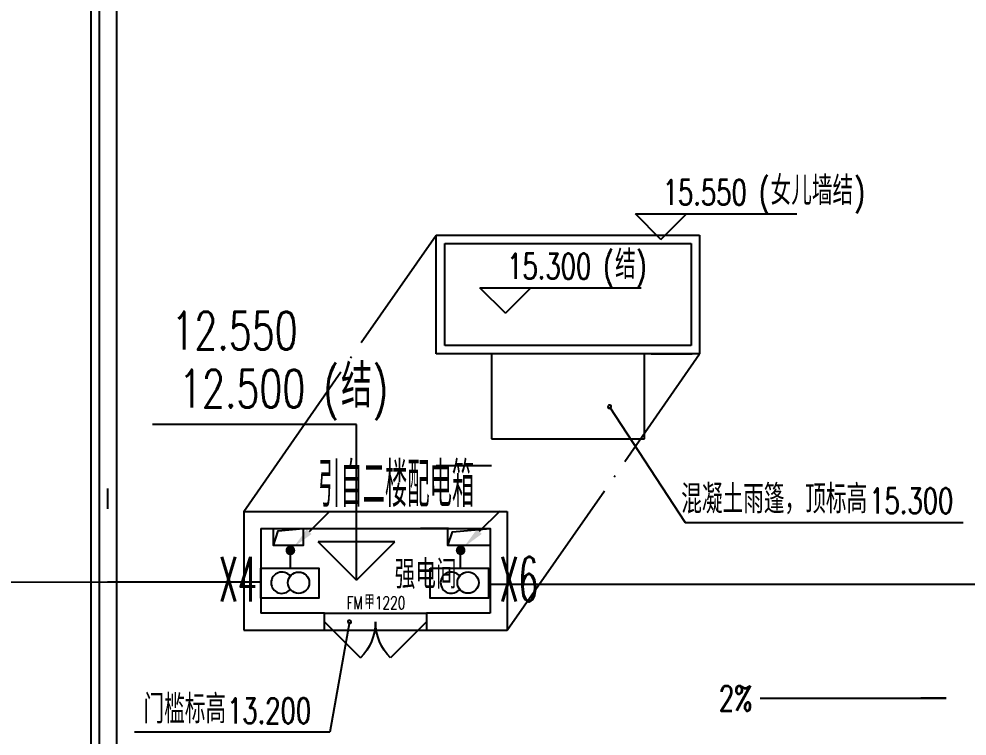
# Model space of a CAD drawing. Extents: x -474411 to 577939, y 0 to 1014176.
# Drawn here: x 355100 to 366256, y 768076 to 776513 of the extents above; entities that cross this region are included whole.
import ezdxf
from ezdxf.enums import TextEntityAlignment as Align

# ---------------------------------------------------------------- set-up
doc = ezdxf.new("R2010")
doc.units = 0
doc.header["$LTSCALE"] = 1000
doc.header["$MEASUREMENT"] = 0
doc.linetypes.add('DASH', pattern=[0.35, 0.25, -0.1])
doc.linetypes.add('DOTE', pattern=[2.42, 2, -0.2, 0.02, -0.2])
doc.layers.add('.灯具', color=3, linetype='Continuous', lineweight=25)
for name, color, linetype in [('A-AXIS-DOTE', 14, 'DOTE'), ('A-AXIS-DP', 126, 'Continuous'), ('A-AXIS-SYMB', 3, 'Continuous'), ('A-LIN-V', 9, 'Continuous'), ('A-SFCE', 30, 'Continuous'), ('A-WINDOW', 140, 'Continuous'), ('A-防火门窗', 1, 'Continuous'), ('AS-WALL', 40, 'Continuous'), ('AS-结构边线层', 200, 'Continuous'), ('EQUIP-照明', 3, 'Continuous'), ('LWIRE', 4, 'Continuous'), ('PUB_TEXT', 7, 'Continuous'), ('建-门窗编号', 7, 'Continuous'), ('照明-灯具', 3, 'Continuous'), ('配电', 8, 'Continuous')]:
    doc.layers.add(name, color=color, linetype=linetype)
doc.styles.add('_TCH_DIM', font='SIMPLEX', dxfattribs={"bigfont": 'GBCBIG'})
doc.styles.add('_TEL_DIM', font='SIMPLEX', dxfattribs={"width": 0.8, "height": 3.5, "bigfont": 'HZTXT'})
doc.styles.add('A-STANDARD', font='SIMPLEX', dxfattribs={"bigfont": 'GBCBIG'})
doc.styles.add('A-WIN-LABEL', font='SIMPLEX', dxfattribs={"bigfont": 'GBCBIG'})
doc.styles.get("Standard").update_dxf_attribs({"font": 'gbenor.shx', "bigfont": 'gbcbig.shx'})

# ---------------------------------------------------------------- blocks, each defined once
blk = doc.blocks.new('43243')
at = {"layer": 'AS-结构边线层', "color": 8}
for points in [[(371646, 818320), (371646, 782920), (371346, 782920), (371346, 774520), (371646, 774520), (371646, 741420), (359546, 741420), (359546, 741720), (359446, 741720), (359446, 741920), (357146, 741920), (357146, 741720), (356846, 741720), (356846, 741420), (356046, 741420), (356046, 741420), (356046, 832020)], [(358096, 770320), (358150, 770490), (358446, 770520)], [(360146, 770320), (360200, 770480), (360646, 770520)]]:
    blk.add_lwpolyline(points, dxfattribs=at)
for points in [[(358096, 770520), (358446, 770520), (358446, 770320), (358096, 770320)], [(360146, 770520), (360646, 770520), (360646, 770320), (360146, 770320)]]:
    blk.add_lwpolyline(points, close=True, dxfattribs=at)
blk = doc.blocks.new('KG')
at = {"layer": '配电', "color": 1}
blk.add_lwpolyline([(1622009, 928567), (1622734, 928567), (1622734, 928193), (1622009, 928193)], close=True, dxfattribs=at)
blk.add_circle((1622481, 928385), 133, dxfattribs=at)
blk.add_arc((1622271, 928385), 133, 38.2136, 321.7864, dxfattribs=at)
blk = doc.blocks.new('$equip_U$00000085(LAPTOP-0UNQ9FSO)')
at = {"linetype": 'DASH', "xscale": 0.001885714285714286, "yscale": 0.001885714285714286, "zscale": 0.001885714285714286}
blk.add_blockref('KG', (-3058.645, -1750.307), dxfattribs=at)
at = {"color": 7, "style": '_TEL_DIM', "flags": 1}
for tag in ['A', 'REMARK']:
    blk.add_attdef(tag, text='', height=0.00002, dxfattribs=at).set_placement((0, 0), align=Align.MIDDLE_CENTER)
blk = doc.blocks.new('$TelecSys$00000078')
for p, q in [((1.15, 1.15), (0.55, 0.55)), ((0.104, 0.104), (0.104, 0.104)), ((-0.104, -0.104), (-0.104, -0.104))]:
    blk.add_line(p, q)
at = {"const_width": 0.142}
blk.add_lwpolyline([(-0.071, 0, 1), (0.071, 0, 1)], format="xyb", close=True, dxfattribs=at)
blk.add_solid([(0.62, 0.48), (0.48, 0.62), (0.1, 0.1)])
at = {"width": 0.8, "flags": 9}
blk.add_attdef('A', (0, 0), '', height=0.00002, dxfattribs=at)

msp = doc.modelspace()

# ---------------------------------------------------------------- linework, layer by layer
at = {"color": 8}
for p, q in [((358695.8, 769420), (359120.1, 768995.7)), ((359895.8, 769420), (359471.6, 768995.7))]:
    msp.add_line(p, q, dxfattribs=at)
at = {"color": 8, "extrusion": (0, 0, -1)}
for centre, major_axis, start_param, end_param in [((358695.8, 769420), (-424.3, 424.3), 2.3561945, 3.1415927), ((359895.8, 769420), (424.3, 424.3), 3.1415927, 3.9269908)]:
    msp.add_ellipse(centre, major_axis=major_axis, ratio=1, start_param=start_param, end_param=end_param, dxfattribs=at)
at = {"layer": 'A-AXIS-DOTE', "color": 8}
for p, q in [((357745.8, 770720), (360009.5, 773971.4)), ((360845.8, 769320), (363109.5, 772571.4))]:
    msp.add_line(p, q, dxfattribs=at)
at = {"layer": 'A-AXIS-DP', "color": 8}
for p, q in [((362539.5, 772571.4), (363020, 772571.4)), ((360009.5, 771260), (360659.5, 771260)), ((356145.8, 770750), (356145.8, 770990)), ((360155.8, 770520), (359825.5, 770520))]:
    msp.add_line(p, q, dxfattribs=at)
at = {"layer": 'A-AXIS-SYMB', "color": 8}
for p, q in [((362653.6, 773920), (362353.6, 774220)), ((362353.6, 774220), (364253.6, 774220)), ((362653.6, 773920), (362953.6, 774220)), ((360823.6, 773050), (360523.6, 773350)), ((360523.6, 773350), (362423.6, 773350)), ((360823.6, 773050), (361123.6, 773350)), ((362050, 771950), (362940, 770590)), ((359071.6, 771740), (356671.6, 771740)), ((359071.6, 769910), (359071.6, 771740)), ((362940, 770590), (366210, 770590)), ((359071.6, 769910), (358621.6, 770360)), ((359521.6, 770360), (358621.6, 770360)), ((359071.6, 769910), (359521.6, 770360)), ((358990, 769420), (358760, 768120)), ((363821.6, 768520), (366011.6, 768520)), ((366011.6, 768520), (365711.6, 768520)), ((358760, 768120), (356460, 768120))]:
    msp.add_line(p, q, dxfattribs=at)
for centre, start, end in [((362050, 771950), 123.20121, 303.20121), ((362050, 771950), 303.20121, 123.20121), ((358990, 769420), 79.96688, 259.96688), ((358990, 769420), 259.96688, 79.96688)]:
    msp.add_arc(centre, 20, start, end, dxfattribs=at)
at = {"layer": 'A-LIN-V', "color": 8}
for p, q in [((360659.5, 772571.4), (360659.5, 771571.4)), ((362459.5, 771571.4), (362459.5, 772571.4)), ((360659.5, 771571.4), (362459.5, 771571.4))]:
    msp.add_line(p, q, dxfattribs=at)
at = {"layer": 'A-SFCE', "color": 8}
for p, q in [((355945.8, 832220), (355945.8, 741520)), ((356045.8, 741720), (356045.8, 832020)), ((356245.8, 791020), (356245.8, 751220)), ((360009.5, 773971.4), (363109.5, 773971.4)), ((360009.5, 772571.4), (360009.5, 773971.4)), ((363109.5, 773971.4), (363109.5, 772571.4)), ((360109.5, 773871.4), (363009.5, 773871.4)), ((360109.5, 772671.4), (360109.5, 773871.4)), ((363009.5, 773871.4), (363009.5, 772671.4)), ((363009.5, 772671.4), (360109.5, 772671.4)), ((363109.5, 772571.4), (360009.5, 772571.4))]:
    msp.add_line(p, q, dxfattribs=at)
at = {"layer": 'A-防火门窗', "color": 8}
for p, q in [((358695.8, 769520), (359895.8, 769520)), ((358695.8, 769320), (359895.8, 769320))]:
    msp.add_line(p, q, dxfattribs=at)
at = {"layer": 'AS-WALL', "color": 8}
for p, q in [((357745.8, 770720), (360845.8, 770720)), ((357745.8, 770720), (357745.8, 769320)), ((360845.8, 770720), (360845.8, 769320)), ((357945.8, 770520), (360645.8, 770520)), ((357945.8, 770520), (357945.8, 769520)), ((360645.8, 770520), (360645.8, 769520)), ((358695.8, 769520), (357945.8, 769520)), ((358695.8, 769320), (358695.8, 769520)), ((360645.8, 769520), (359895.8, 769520)), ((359895.8, 769520), (359895.8, 769320)), ((357745.8, 769320), (358695.8, 769320)), ((359895.8, 769320), (360845.8, 769320))]:
    msp.add_line(p, q, dxfattribs=at)
at = {"layer": '照明-灯具', "color": 1, "ltscale": 500}
for p, q in [((358293.8, 770050.8), (358293.8, 770260.1)), ((360297.3, 770052.1), (360297.3, 770261.4))]:
    msp.add_line(p, q, dxfattribs=at)
at = {"layer": '照明-灯具', "color": 6, "ltscale": 500}
for p, q in [((357945.8, 769886.7), (356141.5, 769886.7)), ((360623.4, 769863.8), (371445.8, 769863.8))]:
    msp.add_line(p, q, dxfattribs=at)
msp.add_lwpolyline([(356141.5, 769886.7), (356141.5, 769886.7), (249020.6, 769623.8), (245682, 759320)], dxfattribs=at)

# ---------------------------------------------------------------- block references
at = {"layer": 'A-WINDOW', "color": 8}
msp.add_blockref('43243', (0, 0), dxfattribs=at)
at = {"layer": 'EQUIP-照明', "color": 1, "ltscale": 500, "xscale": 500, "yscale": 500, "zscale": 500}
for p in [(357945.8, 769698.7), (359939.5, 769700)]:
    msp.add_blockref('$equip_U$00000085(LAPTOP-0UNQ9FSO)', p, dxfattribs=at)
at = {"layer": 'LWIRE', "color": 1, "ltscale": 500, "xscale": 400, "yscale": 400, "zscale": 400}
for p in [(358293.8, 770260.1), (360297.3, 770261.4)]:
    msp.add_blockref('$TelecSys$00000078', p, dxfattribs=at)

# ---------------------------------------------------------------- texts
at = {"layer": '.灯具', "color": 7, "linetype": 'ByBlock', "style": '_TEL_DIM', "width": 0.5}
for s, p in [('引自二楼配电箱', (358619.8, 770771.2)), ('X4', (357451.6, 769659.6)), ('X6', (360757.2, 769659.6))]:
    msp.add_text(s, height=525, rotation=0.00525, dxfattribs=at).set_placement(p)
at = {"layer": 'A-防火门窗', "color": 8, "style": 'A-STANDARD'}
msp.add_text('强电间', height=337.59, dxfattribs=at).set_placement((359520.8, 769810))
at = {"layer": 'PUB_TEXT', "color": 8, "style": '_TCH_DIM'}
for s, height, p in [('女儿墙结', 337.59, (363944.5, 774325)), ('结', 337.6, (362114.5, 773455)), ('结', 506.4, (358889.4, 771940)), ('混凝土雨篷，顶标高', 337.59, (362893.3, 770695)), ('门槛标高', 337.59, (356565, 768225))]:
    msp.add_text(s, height=height, dxfattribs=at).set_placement(p)
at = {"layer": 'PUB_TEXT', "color": 8, "style": '_TCH_DIM', "width": 0.705882}
for s, height, p in [('15.550', 297.5, (362674.5, 774325)), ('(', 297.5, (363804.5, 774325)), (')', 297.5, (364927.5, 774325)), ('(', 297.5, (361974.5, 773455)), (')', 297.5, (362360.3, 773455)), ('15.300', 297.5, (360844.5, 773455)), ('12.550', 446.25, (356894.4, 772622.5)), ('(', 446.2, (358679.4, 771940)), (')', 446.2, (359258.1, 771940)), ('12.500', 446.25, (356984.4, 771940)), ('15.300', 297.5, (365105, 770695)), ('2%', 297.5, (363336.6, 768371.2)), ('13.200', 297.5, (357548, 768225))]:
    msp.add_text(s, height=height, dxfattribs=at).set_placement(p)
at = {"layer": '建-门窗编号', "color": 8, "style": 'A-WIN-LABEL', "width": 0.705882}
for s, p in [('FM', (358954.4, 769570)), ('1220', (359287.3, 769570))]:
    msp.add_text(s, height=148.75, dxfattribs=at).set_placement(p)
at = {"layer": '建-门窗编号', "color": 8, "style": 'A-WIN-LABEL'}
msp.add_text('甲', height=168.8, dxfattribs=at).set_placement((359164.4, 769570))

doc.saveas('drawing.dxf')
